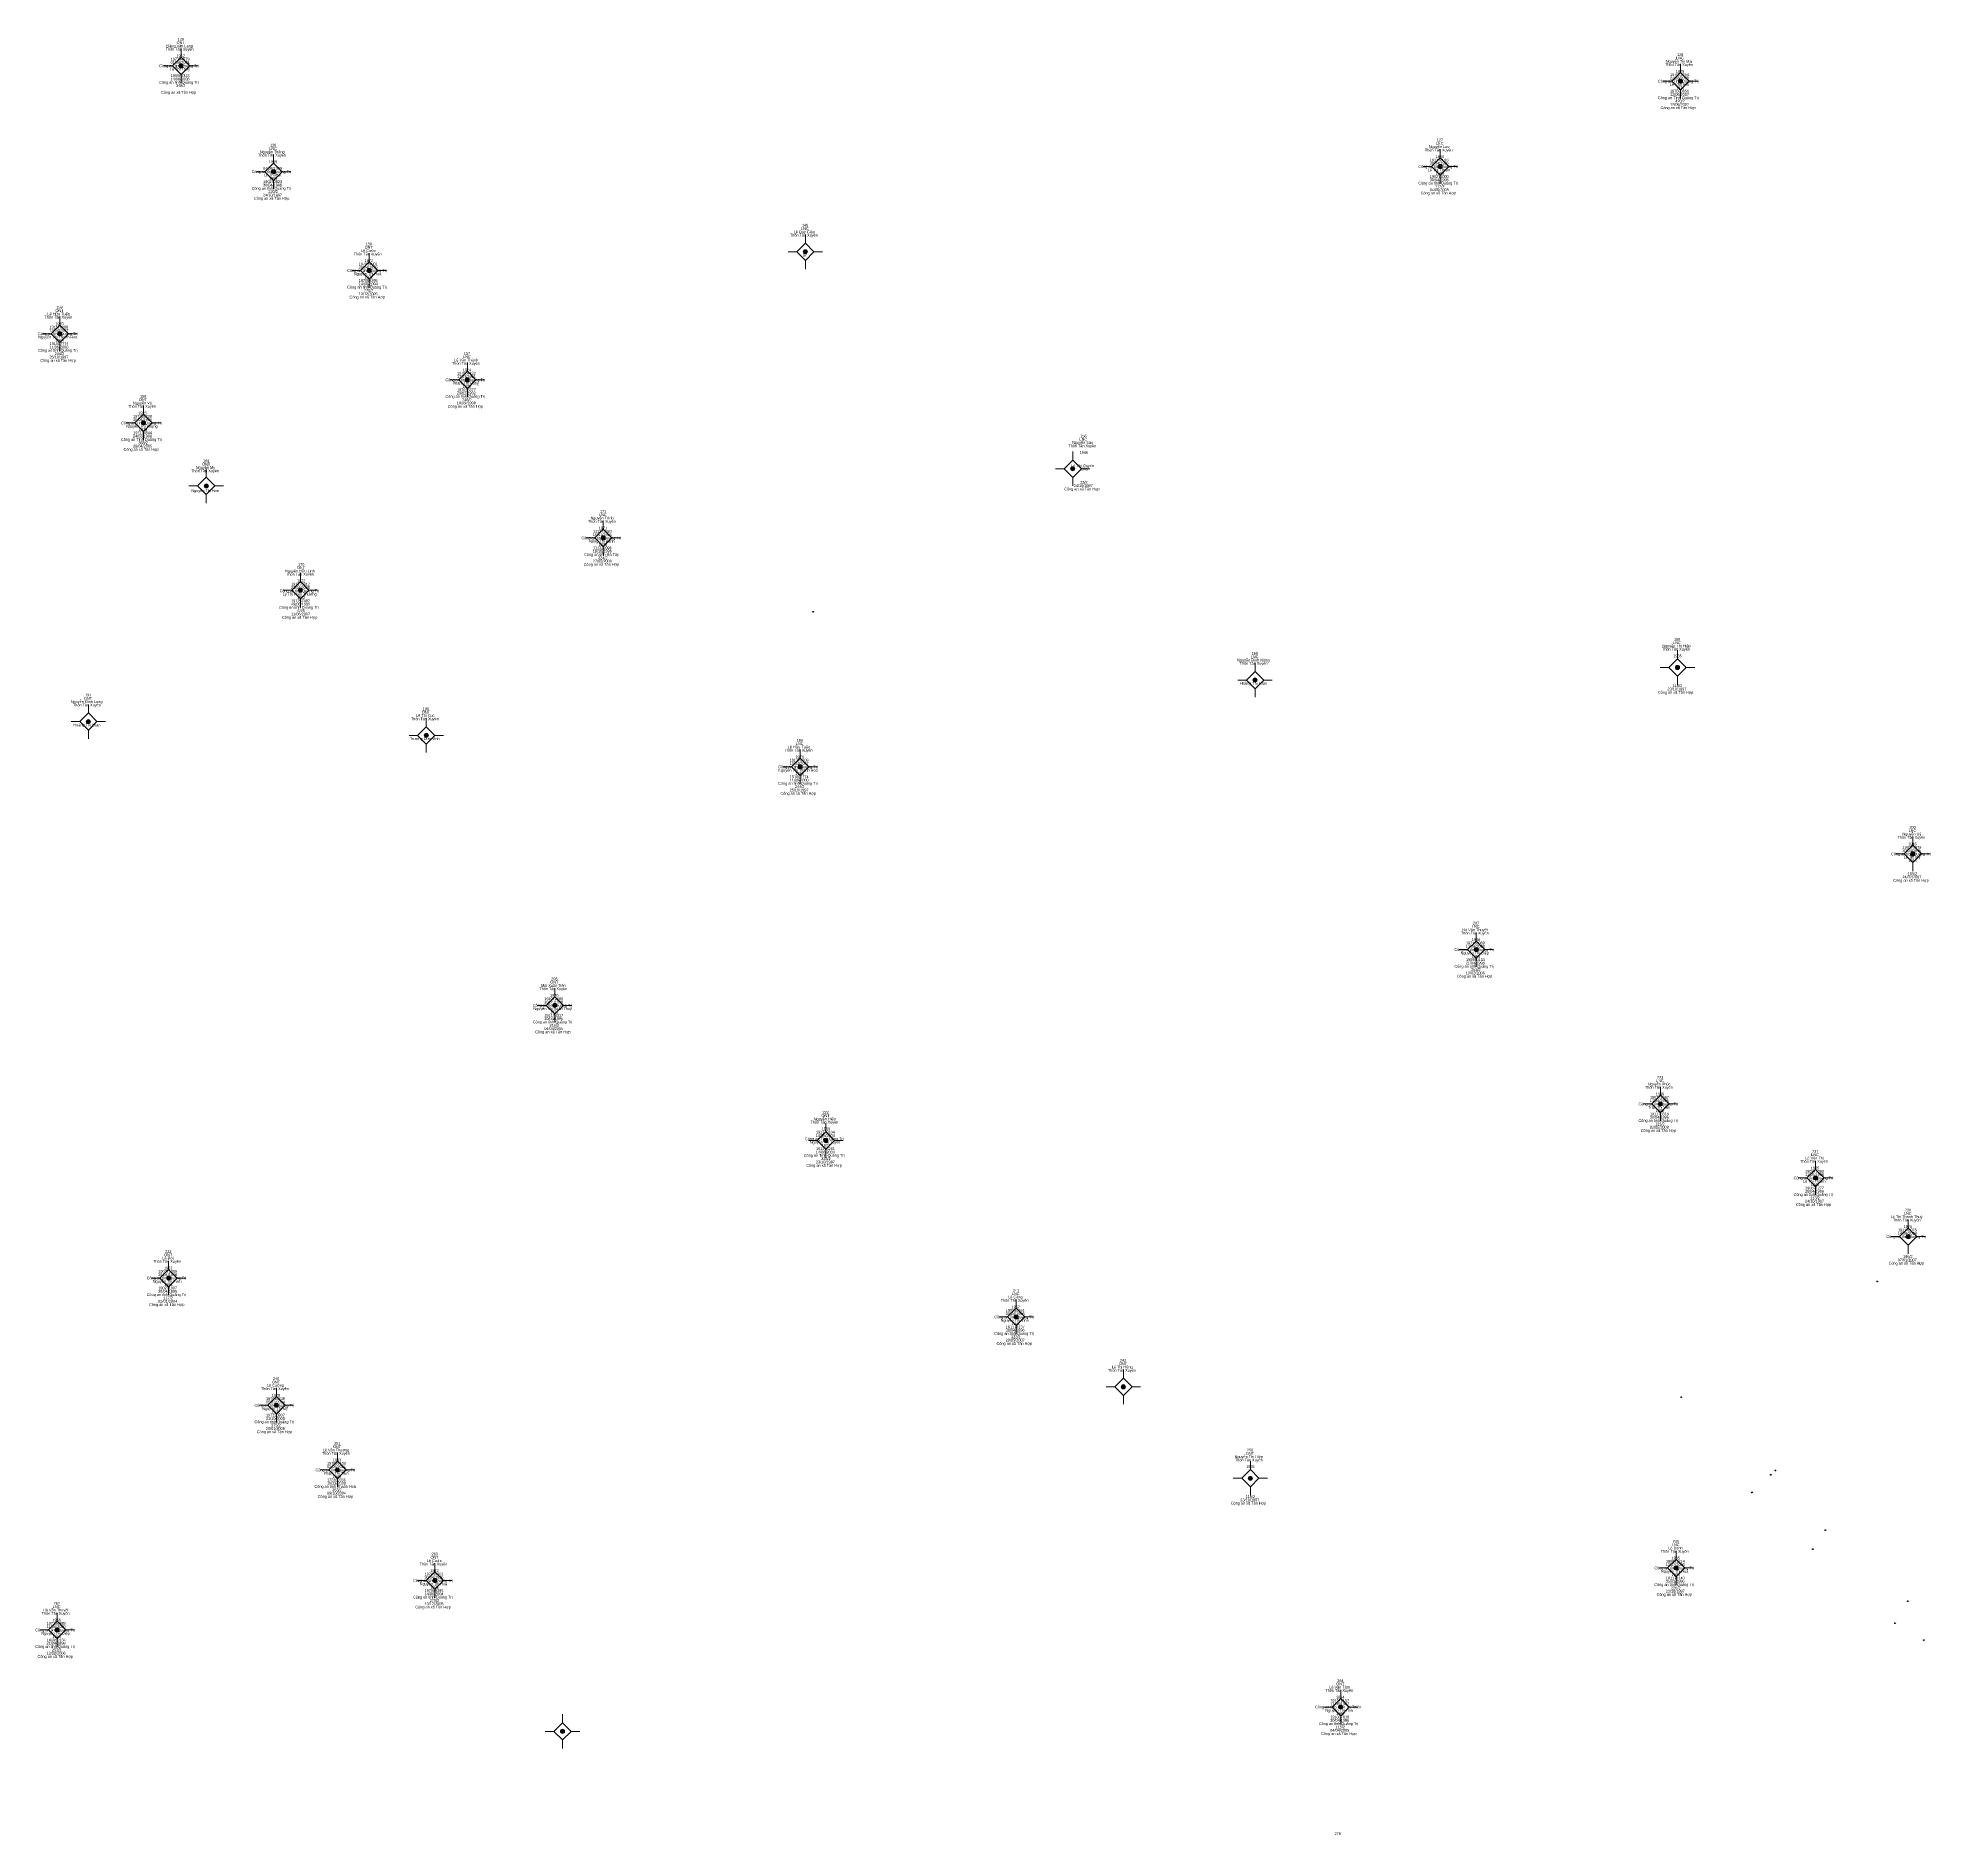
# Model space of a CAD drawing. Header units: metres. Extents: x 550999 to 552168, y 1840734 to 1841978.
# Drawn here: x 551274.2 to 551548, y 1841175.1 to 1841435.2 of the extents above; entities that cross this region are included whole.
import ezdxf
from ezdxf.enums import TextEntityAlignment as Align

# ---------------------------------------------------------------- set-up
doc = ezdxf.new("R2010")
doc.units = ezdxf.units.M
doc.header["$LTSCALE"] = 0.16
doc.header["$PDMODE"] = 32
doc.header["$PDSIZE"] = 0.08
doc.layers.add('11', color=7, linetype='Continuous', lineweight=13)
for name, color, linetype in [('12', 7, 'Continuous'), ('15', 7, 'Continuous'), ('7', 7, 'Continuous')]:
    doc.layers.add(name, color=color, linetype=linetype)

msp = doc.modelspace()

# ---------------------------------------------------------------- hatches: boundary and pattern name
at = {"layer": '11'}
for points in [[(551295.2095, 1841431.18, 1), (551294.6095, 1841431.18, 1)], [(551512.1395, 1841428.95, 1), (551511.5395, 1841428.95, 1)], [(551308.5895, 1841415.85, 1), (551307.9895, 1841415.85, 1)], [(551477.3795, 1841416.6, 1), (551476.7795, 1841416.6, 1)], [(551385.5295, 1841404.27, 1), (551384.9295, 1841404.27, 1)], [(551322.4195, 1841401.55, 1), (551321.8195, 1841401.55, 1)], [(551277.6795, 1841392.4, 1), (551277.0795, 1841392.4, 1)], [(551336.6295, 1841385.73, 1), (551336.0295, 1841385.73, 1)], [(551289.7795, 1841379.5, 1), (551289.1795, 1841379.5, 1)], [(551424.2095, 1841372.87, 1), (551423.6095, 1841372.87, 1)], [(551298.8595, 1841370.38, 1), (551298.2595, 1841370.38, 1)], [(551356.2995, 1841362.86, 1), (551355.6995, 1841362.86, 1)], [(551312.4695, 1841355.3, 1), (551311.8695, 1841355.3, 1)], [(551450.5895, 1841342.29, 1), (551449.9895, 1841342.29, 1)], [(551511.6995, 1841344.11, 1), (551511.0995, 1841344.11, 1)], [(551281.7995, 1841336.27, 1), (551281.1995, 1841336.27, 1)], [(551330.6895, 1841334.28, 1), (551330.0895, 1841334.28, 1)], [(551384.7695, 1841329.73, 1), (551384.1695, 1841329.73, 1)], [(551545.7595, 1841317.13, 1), (551545.1595, 1841317.13, 1)], [(551482.5995, 1841303.27, 1), (551481.9995, 1841303.27, 1)], [(551349.2695, 1841295.21, 1), (551348.6695, 1841295.21, 1)], [(551509.2295, 1841280.94, 1), (551508.6295, 1841280.94, 1)], [(551388.4995, 1841275.66, 1), (551387.8995, 1841275.66, 1)], [(551531.6695, 1841270.23, 1), (551531.0695, 1841270.23, 1)], [(551545.0895, 1841261.74, 1), (551544.4895, 1841261.74, 1)], [(551293.4095, 1841255.75, 1), (551292.8095, 1841255.75, 1)], [(551416.0295, 1841250.12, 1), (551415.4295, 1841250.12, 1)], [(551431.5395, 1841240, 1), (551430.9395, 1841240, 1)], [(551308.9995, 1841237.34, 1), (551308.3995, 1841237.34, 1)], [(551317.8295, 1841227.98, 1), (551317.2295, 1841227.98, 1)], [(551449.9095, 1841226.77, 1), (551449.3095, 1841226.77, 1)], [(551511.5195, 1841213.79, 1), (551510.9195, 1841213.79, 1)], [(551331.9395, 1841211.97, 1), (551331.3395, 1841211.97, 1)], [(551277.2795, 1841204.82, 1), (551276.6795, 1841204.82, 1)], [(551462.9795, 1841193.66, 1), (551462.3795, 1841193.66, 1)], [(551350.3895, 1841190.15, 1), (551349.7895, 1841190.15, 1)]]:
    msp.add_hatch(color=256, dxfattribs=at).paths.add_polyline_path(points)

# ---------------------------------------------------------------- linework, layer by layer
for p, q in [((551294.91, 1841433.68), (551294.91, 1841432.43)), ((551293.66, 1841431.18), (551292.41, 1841431.18)), ((551294.91, 1841429.93), (551294.91, 1841428.68)), ((551297.41, 1841431.18), (551296.16, 1841431.18)), ((551511.84, 1841431.45), (551511.84, 1841430.2)), ((551510.59, 1841428.95), (551509.34, 1841428.95)), ((551511.84, 1841427.7), (551511.84, 1841426.45)), ((551514.34, 1841428.95), (551513.09, 1841428.95)), ((551477.08, 1841419.1), (551477.08, 1841417.85)), ((551308.29, 1841418.35), (551308.29, 1841417.1)), ((551475.83, 1841416.6), (551474.58, 1841416.6)), ((551479.58, 1841416.6), (551478.33, 1841416.6)), ((551307.04, 1841415.85), (551305.79, 1841415.85)), ((551308.29, 1841414.6), (551308.29, 1841413.35)), ((551310.79, 1841415.85), (551309.54, 1841415.85)), ((551477.08, 1841415.35), (551477.08, 1841414.1)), ((551385.23, 1841406.77), (551385.23, 1841405.52)), ((551322.12, 1841404.05), (551322.12, 1841402.8)), ((551383.98, 1841404.27), (551382.73, 1841404.27)), ((551385.23, 1841403.02), (551385.23, 1841401.77)), ((551387.73, 1841404.27), (551386.48, 1841404.27)), ((551320.87, 1841401.55), (551319.62, 1841401.55)), ((551322.12, 1841400.3), (551322.12, 1841399.05)), ((551324.62, 1841401.55), (551323.37, 1841401.55)), ((551277.38, 1841394.9), (551277.38, 1841393.65)), ((551276.13, 1841392.4), (551274.88, 1841392.4)), ((551279.88, 1841392.4), (551278.63, 1841392.4)), ((551277.38, 1841391.15), (551277.38, 1841389.9)), ((551336.33, 1841388.23), (551336.33, 1841386.98)), ((551335.08, 1841385.73), (551333.83, 1841385.73)), ((551336.33, 1841384.48), (551336.33, 1841383.23)), ((551338.83, 1841385.73), (551337.58, 1841385.73)), ((551289.48, 1841382), (551289.48, 1841380.75)), ((551288.23, 1841379.5), (551286.98, 1841379.5)), ((551289.48, 1841378.25), (551289.48, 1841377)), ((551291.98, 1841379.5), (551290.73, 1841379.5)), ((551423.91, 1841375.37), (551423.91, 1841374.12)), ((551298.56, 1841372.88), (551298.56, 1841371.63)), ((551422.66, 1841372.87), (551421.41, 1841372.87)), ((551426.41, 1841372.87), (551425.16, 1841372.87)), ((551297.31, 1841370.38), (551296.06, 1841370.38)), ((551301.06, 1841370.38), (551299.81, 1841370.38)), ((551423.91, 1841371.62), (551423.91, 1841370.37)), ((551298.56, 1841369.13), (551298.56, 1841367.88)), ((551356, 1841365.36), (551356, 1841364.11)), ((551354.75, 1841362.86), (551353.5, 1841362.86)), ((551356, 1841361.61), (551356, 1841360.36)), ((551358.5, 1841362.86), (551357.25, 1841362.86)), ((551312.17, 1841357.8), (551312.17, 1841356.55)), ((551310.92, 1841355.3), (551309.67, 1841355.3)), ((551312.17, 1841354.05), (551312.17, 1841352.8)), ((551314.67, 1841355.3), (551313.42, 1841355.3)), ((551511.4, 1841346.61), (551511.4, 1841345.36)), ((551449.04, 1841342.29), (551447.79, 1841342.29)), ((551450.29, 1841344.79), (551450.29, 1841343.54)), ((551452.79, 1841342.29), (551451.54, 1841342.29)), ((551510.15, 1841344.11), (551508.9, 1841344.11)), ((551511.4, 1841342.86), (551511.4, 1841341.61)), ((551513.9, 1841344.11), (551512.65, 1841344.11)), ((551450.29, 1841341.04), (551450.29, 1841339.79)), ((551281.5, 1841338.77), (551281.5, 1841337.52)), ((551330.39, 1841336.78), (551330.39, 1841335.53)), ((551280.25, 1841336.27), (551279, 1841336.27)), ((551281.5, 1841335.02), (551281.5, 1841333.77)), ((551284, 1841336.27), (551282.75, 1841336.27)), ((551329.14, 1841334.28), (551327.89, 1841334.28)), ((551332.89, 1841334.28), (551331.64, 1841334.28)), ((551330.39, 1841333.03), (551330.39, 1841331.78)), ((551384.47, 1841332.23), (551384.47, 1841330.98)), ((551383.22, 1841329.73), (551381.97, 1841329.73)), ((551384.47, 1841328.48), (551384.47, 1841327.23)), ((551386.97, 1841329.73), (551385.72, 1841329.73)), ((551545.46, 1841319.63), (551545.46, 1841318.38)), ((551544.21, 1841317.13), (551542.96, 1841317.13)), ((551545.46, 1841315.88), (551545.46, 1841314.63)), ((551547.96, 1841317.13), (551546.71, 1841317.13)), ((551482.3, 1841305.77), (551482.3, 1841304.52)), ((551481.05, 1841303.27), (551479.8, 1841303.27)), ((551482.3, 1841302.02), (551482.3, 1841300.77)), ((551484.8, 1841303.27), (551483.55, 1841303.27)), ((551348.97, 1841297.71), (551348.97, 1841296.46)), ((551347.72, 1841295.21), (551346.47, 1841295.21)), ((551348.97, 1841293.96), (551348.97, 1841292.71)), ((551351.47, 1841295.21), (551350.22, 1841295.21)), ((551508.93, 1841283.44), (551508.93, 1841282.19)), ((551507.68, 1841280.94), (551506.43, 1841280.94)), ((551508.93, 1841279.69), (551508.93, 1841278.44)), ((551511.43, 1841280.94), (551510.18, 1841280.94)), ((551388.2, 1841278.16), (551388.2, 1841276.91)), ((551386.95, 1841275.66), (551385.7, 1841275.66)), ((551388.2, 1841274.41), (551388.2, 1841273.16)), ((551390.7, 1841275.66), (551389.45, 1841275.66)), ((551531.37, 1841272.73), (551531.37, 1841271.48)), ((551530.12, 1841270.23), (551528.87, 1841270.23)), ((551531.37, 1841268.98), (551531.37, 1841267.73)), ((551533.87, 1841270.23), (551532.62, 1841270.23)), ((551544.79, 1841264.24), (551544.79, 1841262.99)), ((551543.54, 1841261.74), (551542.29, 1841261.74)), ((551544.79, 1841260.49), (551544.79, 1841259.24)), ((551547.29, 1841261.74), (551546.04, 1841261.74)), ((551293.11, 1841258.25), (551293.11, 1841257)), ((551291.86, 1841255.75), (551290.61, 1841255.75)), ((551293.11, 1841254.5), (551293.11, 1841253.25)), ((551295.61, 1841255.75), (551294.36, 1841255.75)), ((551415.73, 1841252.62), (551415.73, 1841251.37)), ((551414.48, 1841250.12), (551413.23, 1841250.12)), ((551418.23, 1841250.12), (551416.98, 1841250.12)), ((551415.73, 1841248.87), (551415.73, 1841247.62)), ((551431.24, 1841242.5), (551431.24, 1841241.25)), ((551308.7, 1841239.84), (551308.7, 1841238.59)), ((551429.99, 1841240), (551428.74, 1841240)), ((551431.24, 1841238.75), (551431.24, 1841237.5)), ((551433.74, 1841240), (551432.49, 1841240)), ((551307.45, 1841237.34), (551306.2, 1841237.34)), ((551308.7, 1841236.09), (551308.7, 1841234.84)), ((551311.2, 1841237.34), (551309.95, 1841237.34)), ((551317.53, 1841230.48), (551317.53, 1841229.23)), ((551316.28, 1841227.98), (551315.03, 1841227.98)), ((551320.03, 1841227.98), (551318.78, 1841227.98)), ((551449.61, 1841229.27), (551449.61, 1841228.02)), ((551317.53, 1841226.73), (551317.53, 1841225.48)), ((551448.36, 1841226.77), (551447.11, 1841226.77)), ((551449.61, 1841225.52), (551449.61, 1841224.27)), ((551452.11, 1841226.77), (551450.86, 1841226.77)), ((551511.22, 1841216.29), (551511.22, 1841215.04)), ((551331.64, 1841214.47), (551331.64, 1841213.22)), ((551509.97, 1841213.79), (551508.72, 1841213.79)), ((551513.72, 1841213.79), (551512.47, 1841213.79)), ((551330.39, 1841211.97), (551329.14, 1841211.97)), ((551331.64, 1841210.72), (551331.64, 1841209.47)), ((551334.14, 1841211.97), (551332.89, 1841211.97)), ((551511.22, 1841212.54), (551511.22, 1841211.29)), ((551276.98, 1841207.32), (551276.98, 1841206.07)), ((551275.73, 1841204.82), (551274.48, 1841204.82)), ((551276.98, 1841203.57), (551276.98, 1841202.32)), ((551279.48, 1841204.82), (551278.23, 1841204.82)), ((551462.68, 1841196.16), (551462.68, 1841194.91)), ((551350.09, 1841192.65), (551350.09, 1841191.4)), ((551461.43, 1841193.66), (551460.18, 1841193.66)), ((551462.68, 1841192.41), (551462.68, 1841191.16)), ((551465.18, 1841193.66), (551463.93, 1841193.66)), ((551348.84, 1841190.15), (551347.59, 1841190.15)), ((551350.09, 1841188.9), (551350.09, 1841187.65)), ((551352.59, 1841190.15), (551351.34, 1841190.15))]:
    msp.add_line(p, q, dxfattribs=at)
for points in [[(551294.91, 1841432.43), (551293.66, 1841431.18), (551294.91, 1841429.93), (551296.16, 1841431.18)], [(551511.84, 1841430.2), (551510.59, 1841428.95), (551511.84, 1841427.7), (551513.09, 1841428.95)], [(551308.29, 1841417.1), (551307.04, 1841415.85), (551308.29, 1841414.6), (551309.54, 1841415.85)], [(551477.08, 1841417.85), (551475.83, 1841416.6), (551477.08, 1841415.35), (551478.33, 1841416.6)], [(551385.23, 1841405.52), (551383.98, 1841404.27), (551385.23, 1841403.02), (551386.48, 1841404.27)], [(551322.12, 1841402.8), (551320.87, 1841401.55), (551322.12, 1841400.3), (551323.37, 1841401.55)], [(551277.38, 1841393.65), (551276.13, 1841392.4), (551277.38, 1841391.15), (551278.63, 1841392.4)], [(551336.33, 1841386.98), (551335.08, 1841385.73), (551336.33, 1841384.48), (551337.58, 1841385.73)], [(551289.48, 1841380.75), (551288.23, 1841379.5), (551289.48, 1841378.25), (551290.73, 1841379.5)], [(551423.91, 1841374.12), (551422.66, 1841372.87), (551423.91, 1841371.62), (551425.16, 1841372.87)], [(551298.56, 1841371.63), (551297.31, 1841370.38), (551298.56, 1841369.13), (551299.81, 1841370.38)], [(551356, 1841364.11), (551354.75, 1841362.86), (551356, 1841361.61), (551357.25, 1841362.86)], [(551312.17, 1841356.55), (551310.92, 1841355.3), (551312.17, 1841354.05), (551313.42, 1841355.3)], [(551511.4, 1841345.36), (551510.15, 1841344.11), (551511.4, 1841342.86), (551512.65, 1841344.11)], [(551450.29, 1841343.54), (551449.04, 1841342.29), (551450.29, 1841341.04), (551451.54, 1841342.29)], [(551281.5, 1841337.52), (551280.25, 1841336.27), (551281.5, 1841335.02), (551282.75, 1841336.27)], [(551330.39, 1841335.53), (551329.14, 1841334.28), (551330.39, 1841333.03), (551331.64, 1841334.28)], [(551384.47, 1841330.98), (551383.22, 1841329.73), (551384.47, 1841328.48), (551385.72, 1841329.73)], [(551545.46, 1841318.38), (551544.21, 1841317.13), (551545.46, 1841315.88), (551546.71, 1841317.13)], [(551482.3, 1841304.52), (551481.05, 1841303.27), (551482.3, 1841302.02), (551483.55, 1841303.27)], [(551348.97, 1841296.46), (551347.72, 1841295.21), (551348.97, 1841293.96), (551350.22, 1841295.21)], [(551508.93, 1841282.19), (551507.68, 1841280.94), (551508.93, 1841279.69), (551510.18, 1841280.94)], [(551388.2, 1841276.91), (551386.95, 1841275.66), (551388.2, 1841274.41), (551389.45, 1841275.66)], [(551531.37, 1841271.48), (551530.12, 1841270.23), (551531.37, 1841268.98), (551532.62, 1841270.23)], [(551544.79, 1841262.99), (551543.54, 1841261.74), (551544.79, 1841260.49), (551546.04, 1841261.74)], [(551293.11, 1841257), (551291.86, 1841255.75), (551293.11, 1841254.5), (551294.36, 1841255.75)], [(551415.73, 1841251.37), (551414.48, 1841250.12), (551415.73, 1841248.87), (551416.98, 1841250.12)], [(551431.24, 1841241.25), (551429.99, 1841240), (551431.24, 1841238.75), (551432.49, 1841240)], [(551308.7, 1841238.59), (551307.45, 1841237.34), (551308.7, 1841236.09), (551309.95, 1841237.34)], [(551317.53, 1841229.23), (551316.28, 1841227.98), (551317.53, 1841226.73), (551318.78, 1841227.98)], [(551449.61, 1841228.02), (551448.36, 1841226.77), (551449.61, 1841225.52), (551450.86, 1841226.77)], [(551511.22, 1841215.04), (551509.97, 1841213.79), (551511.22, 1841212.54), (551512.47, 1841213.79)], [(551331.64, 1841213.22), (551330.39, 1841211.97), (551331.64, 1841210.72), (551332.89, 1841211.97)], [(551276.98, 1841206.07), (551275.73, 1841204.82), (551276.98, 1841203.57), (551278.23, 1841204.82)], [(551462.68, 1841194.91), (551461.43, 1841193.66), (551462.68, 1841192.41), (551463.93, 1841193.66)], [(551350.09, 1841191.4), (551348.84, 1841190.15), (551350.09, 1841188.9), (551351.34, 1841190.15)]]:
    msp.add_lwpolyline(points, close=True, dxfattribs=at)
for centre in [(551294.9095, 1841431.18), (551511.8395, 1841428.95), (551308.2895, 1841415.85), (551477.0795, 1841416.6), (551385.2295, 1841404.27), (551322.1195, 1841401.55), (551277.3795, 1841392.4), (551336.3295, 1841385.73), (551289.4795, 1841379.5), (551423.9095, 1841372.87), (551298.5595, 1841370.38), (551355.9995, 1841362.86), (551312.1695, 1841355.3), (551450.2895, 1841342.29), (551511.3995, 1841344.11), (551281.4995, 1841336.27), (551330.3895, 1841334.28), (551384.4695, 1841329.73), (551545.4595, 1841317.13), (551482.2995, 1841303.27), (551348.9695, 1841295.21), (551508.9295, 1841280.94), (551388.1995, 1841275.66), (551531.3695, 1841270.23), (551544.7895, 1841261.74), (551293.1095, 1841255.75), (551415.7295, 1841250.12), (551431.2395, 1841240), (551308.6995, 1841237.34), (551317.5295, 1841227.98), (551449.6095, 1841226.77), (551511.2195, 1841213.79), (551331.6395, 1841211.97), (551276.9795, 1841204.82), (551462.6795, 1841193.66), (551350.0895, 1841190.15)]:
    msp.add_circle(centre, 0.3, dxfattribs=at)
at = {"layer": '7'}
for p in [(551386.36, 1841352.17), (551540.31, 1841255.23), (551511.96, 1841238.49), (551524.9, 1841227.27), (551525.58, 1841227.89), (551522.18, 1841224.72), (551532.79, 1841219.24), (551530.98, 1841216.51), (551544.72, 1841208.98), (551542.86, 1841205.78), (551547.04, 1841203.36)]:
    msp.add_point(p, dxfattribs=at)

# ---------------------------------------------------------------- texts
at = {"layer": '12'}
for s, width, p in [('26', 1.35, (551386.36, 1841352.17)), ('45', 1.35, (551540.31, 1841255.23)), ('43', 1.35, (551511.96, 1841238.49)), ('27', 1.35, (551524.9, 1841227.27)), ('44', 1.25, (551525.58, 1841227.89)), ('30', 1.35, (551522.18, 1841224.72)), ('28', 1.35, (551532.79, 1841219.24)), ('29', 1.35, (551530.98, 1841216.51)), ('31', 1.25, (551544.72, 1841208.98)), ('32', 1.35, (551542.86, 1841205.78)), ('TR2', 1.1, (551547.04, 1841203.36))]:
    msp.add_text(s, height=0.09996, dxfattribs=dict(at, width=width)).set_placement(p)
at = {"layer": '15'}
for s, width, p in [('129', 0.85, (551294.86, 1841434.82)), ('Thôn Tân Xuyên', 0.85, (551294.695, 1841433.38)), ('Đặng Văn Lạng', 0.9, (551294.705, 1841433.86)), ('ONT', 0.95, (551294.85, 1841434.34)), ('1962', 0.85, (551294.855, 1841432.42)), ('LNC', 0.95, (551511.77, 1841432.11)), ('126', 0.85, (551511.79, 1841432.59)), ('Công an tỉnh Quảng Trị', 0.9, (551294.6, 1841430.98)), ('Lê Thị Thuỳ', 0.9, (551294.755, 1841430.5)), ('01/06/2004', 0.9, (551294.775, 1841431.46)), ('197194579', 0.85, (551294.765, 1841431.94)), ('190560323', 0.85, (551294.775, 1841429.54)), ('Thôn Tân Xuyên', 0.85, (551511.625, 1841431.15)), ('Nguyễn Thị Mai', 0.9, (551511.63, 1841431.63)), ('197046254', 0.85, (551511.71, 1841429.71)), ('1979', 0.85, (551511.77, 1841430.19)), ('Công an tỉnh Quảng Trị', 0.9, (551294.6, 1841428.58)), ('Công an xã Tân Hợp ', 0.85, (551294.64, 1841427.14)), ('14/06/2006', 0.9, (551294.76, 1841429.06)), ('348/2', 0.85, (551294.845, 1841428.1)), ('Công an Tỉnh Quảng Trị', 0.9, (551511.525, 1841428.75)), ('27/08/2008', 0.9, (551511.685, 1841429.23)), ('12/06/2007', 0.9, (551511.695, 1841426.83)), ('Lê Văn ánh', 0.85, (551511.69, 1841428.27)), ('197030656', 0.85, (551511.695, 1841427.31)), ('1976', 0.85, (551511.78, 1841427.79)), ('Công an Tỉnh Quảng Trị', 0.9, (551511.525, 1841426.35)), ('Công an xã Tân Hợp ', 0.85, (551511.57, 1841424.91)), ('12/06/2007', 0.9, (551511.695, 1841425.39)), ('420/2', 0.85, (551511.775, 1841425.87)), ('Nguyễn Thăng', 0.85, (551308.105, 1841418.53)), ('LNC', 0.95, (551308.22, 1841419.01)), ('128', 0.85, (551308.235, 1841419.49)), ('Thôn Tân Xuyên', 0.85, (551476.865, 1841418.8)), ('Nguyễn Lực', 0.9, (551476.92, 1841419.28)), ('LNC', 0.95, (551477.01, 1841419.76)), ('127', 0.9, (551477.035, 1841420.24)), ('Công an tỉnh Quảng Trị', 0.9, (551307.98, 1841415.65)), ('Thôn Tân Xuyên', 0.85, (551308.075, 1841418.05)), ('04/08/1998', 0.9, (551308.135, 1841416.13)), ('1959', 0.85, (551308.22, 1841417.09)), ('Công an tỉnh Quảng Trị', 0.9, (551476.77, 1841416.4)), ('Lê Thị Thuận', 0.9, (551476.895, 1841415.92)), ('30/04/1996', 0.9, (551476.93, 1841416.88)), ('191178016', 0.85, (551476.935, 1841417.36)), ('1950', 0.85, (551477.015, 1841417.84)), ('Công an tỉnh Quảng Trị', 0.9, (551307.98, 1841413.25)), ('30/04/1996', 0.9, (551308.14, 1841413.73)), ('190270823', 0.85, (551308.155, 1841414.21)), ('Lê Thị Hai', 0.9, (551308.15, 1841415.17)), ('1963', 0.85, (551308.23, 1841414.69)), ('Công an tỉnh Quảng Trị', 0.9, (551476.77, 1841414)), ('30/04/1996', 0.9, (551476.93, 1841414.48)), ('04/05/2005', 0.9, (551476.94, 1841413.04)), ('190271000', 0.85, (551476.94, 1841414.96)), ('112/2', 0.85, (551477.015, 1841413.52)), ('1949', 0.85, (551477.01, 1841415.44)), ('Công an xã Tân Hợp', 0.9, (551308.02, 1841411.81)), ('24/10/1997', 0.9, (551308.145, 1841412.29)), ('220/2', 0.85, (551308.225, 1841412.77)), ('Công an xã Tân Hợp', 0.9, (551476.81, 1841412.56)), ('LNC', 0.95, (551385.16, 1841407.43)), ('140', 0.85, (551385.185, 1841407.91)), ('ONT', 0.95, (551322.06, 1841404.71)), ('139', 0.85, (551322.07, 1841405.19)), ('Thôn Tân Xuyên', 0.85, (551385.015, 1841406.47)), ('Lê Quý Giáo', 0.9, (551385.065, 1841406.95)), ('Thôn Tân Xuyên', 0.85, (551321.905, 1841403.75)), ('197039001', 0.85, (551321.99, 1841402.31)), ('Lê Cước', 0.85, (551322.01, 1841404.23)), ('1972', 0.85, (551322.065, 1841402.79)), ('Bê', 0.8, (551385.19, 1841403.59)), ('Công an tỉnh Quảng Trị', 0.9, (551321.81, 1841401.35)), ('Nguyễn Thị Hoa', 0.9, (551321.905, 1841400.87)), ('30/04/1996', 0.9, (551321.97, 1841401.83)), ('14/06/2004', 0.9, (551321.985, 1841399.43)), ('197089395', 0.85, (551321.985, 1841399.91)), ('1972', 0.85, (551322.065, 1841400.39)), ('Công an tỉnh Quảng Trị', 0.9, (551321.81, 1841398.95)), ('Công an xã Tân Hợp', 0.9, (551321.85, 1841397.51)), ('13/12/2005', 0.9, (551321.98, 1841397.99)), ('270/2', 0.85, (551322.055, 1841398.47)), ('Thôn Tân Xuyên', 0.85, (551277.165, 1841394.6)), ('Lê Hữu Tuấn', 0.9, (551277.205, 1841395.08)), ('ONT', 0.95, (551277.32, 1841395.56)), ('159', 0.85, (551277.33, 1841396.04)), ('Công an tỉnh Quảng Trị', 0.9, (551277.07, 1841392.2)), ('Nguyễn Thị Thanh Hoa', 0.9, (551277.08, 1841391.72)), ('13/04/2007', 0.9, (551277.235, 1841392.68)), ('191178109', 0.85, (551277.235, 1841393.16)), ('1970', 0.85, (551277.315, 1841393.64)), ('1968', 0.85, (551277.315, 1841391.24)), ('Công an tỉnh Quảng Trị', 0.9, (551277.07, 1841389.8)), ('Công an xã Tân Hợp', 0.9, (551277.11, 1841388.36)), ('25/10/1997', 0.9, (551277.235, 1841388.84)), ('11/06/2000', 0.9, (551277.235, 1841390.28)), ('191007774', 0.85, (551277.25, 1841390.76)), ('244/2', 0.85, (551277.315, 1841389.32)), ('Lê Văn Thành', 0.85, (551336.145, 1841388.41)), ('LNC', 0.95, (551336.26, 1841388.89)), ('157', 0.9, (551336.285, 1841389.37)), ('Công an tỉnh Quảng Trị', 0.9, (551336.02, 1841385.53)), ('Thôn Tân Xuyên', 0.85, (551336.115, 1841387.93)), ('197004432', 0.85, (551336.19, 1841386.49)), ('17/03/1991', 0.85, (551336.195, 1841386.01)), ('1974', 0.85, (551336.265, 1841386.97)), ('158', 0.85, (551289.425, 1841383.14)), ('Công an tỉnh Quảng Trị', 0.9, (551336.02, 1841383.13)), ('Phạm Thị Hồng', 0.9, (551336.12, 1841385.05)), ('29/02/1992', 0.85, (551336.185, 1841383.61)), ('197025377', 0.85, (551336.19, 1841384.09)), ('1975', 0.85, (551336.26, 1841384.57)), ('Thôn Tân Xuyên', 0.85, (551289.265, 1841381.7)), ('Nguyễn Vũ', 0.9, (551289.33, 1841382.18)), ('197292238', 0.85, (551289.33, 1841380.26)), ('1975 ', 0.85, (551289.405, 1841380.74)), ('ONT', 0.95, (551289.42, 1841382.66)), ('Công an xã Tân Hợp', 0.9, (551336.06, 1841381.69)), ('18/09/1998', 0.9, (551336.175, 1841382.17)), ('248/2', 0.85, (551336.265, 1841382.65)), ('Công an Tỉnh Quảng Trị', 0.9, (551289.165, 1841379.3)), ('Nguyễn Thị Phụng', 0.9, (551289.235, 1841378.82)), ('30/04/1996', 0.9, (551289.33, 1841379.78)), ('24/03/1999', 0.9, (551289.33, 1841377.38)), ('197114544', 0.85, (551289.35, 1841377.86)), ('1979', 0.85, (551289.41, 1841378.34)), ('156', 0.85, (551425.46, 1841377.42)), ('Công an Tỉnh Quảng Trị', 0.9, (551289.165, 1841376.9)), ('Công an xã Tân Hợp ', 0.85, (551289.21, 1841375.46)), ('29/04/2005', 0.9, (551289.34, 1841375.94)), ('368/2', 0.85, (551289.415, 1841376.42)), ('Thôn Tân Xuyên', 0.85, (551425.295, 1841375.98)), ('Nguyễn Sửu', 0.85, (551425.36, 1841376.46)), ('LNC', 0.95, (551425.44, 1841376.94)), (' 1946', 0.85, (551425.435, 1841375.02)), ('Thôn Tân Xuyên', 0.85, (551298.385, 1841372.37)), ('Nguyễn Mỵ', 0.9, (551298.445, 1841372.85)), ('ONT', 0.95, (551298.54, 1841373.33)), ('169', 0.85, (551298.55, 1841373.81)), ('Lê Thị Quyên', 0.9, (551425.33, 1841373.1)), (' 1945', 0.85, (551425.445, 1841372.62)), ('Nguyễn Thị Hoa', 0.9, (551298.385, 1841369.49)), ('Công an xã Tân Hợp', 0.9, (551425.24, 1841369.74)), (' 24/10/1997', 0.9, (551425.36, 1841370.22)), (' 23/2', 0.85, (551425.45, 1841370.7)), ('171', 0.8, (551355.965, 1841366.5)), ('Thôn Tân Xuyên', 0.85, (551355.785, 1841365.06)), ('Nguyễn Trình', 0.9, (551355.82, 1841365.54)), ('111373920', 0.85, (551355.86, 1841363.62)), ('LNC', 0.95, (551355.93, 1841366.02)), ('1971', 0.8, (551355.935, 1841364.1)), ('Công an tỉnh Quảng Trị', 0.9, (551355.69, 1841362.66)), ('Nông Thị Hanh', 0.9, (551355.795, 1841362.18)), ('16/11/1995', 0.9, (551355.86, 1841363.14)), ('111322096', 0.85, (551355.855, 1841361.22)), ('1972', 0.85, (551355.945, 1841361.7)), ('ONT', 0.95, (551312.28, 1841358.36)), ('170', 0.85, (551312.295, 1841358.84)), ('Công an xã Tân Hợp', 0.9, (551355.73, 1841358.82)), ('Công an tỉnh Hà Tây', 0.9, (551355.735, 1841360.26)), ('27/05/2000', 0.9, (551355.855, 1841359.3)), ('18/10/1996', 0.9, (551355.85, 1841360.74)), ('324/2', 0.85, (551355.935, 1841359.78)), ('Nguyễn Hữu Linh', 0.9, (551312.105, 1841357.88)), ('Thôn Tân Xuyên', 0.85, (551312.125, 1841357.4)), ('23/04/2008', 0.9, (551312.185, 1841355.48)), ('191178312', 0.85, (551312.2, 1841355.96)), ('1972', 0.85, (551312.285, 1841356.44)), ('Công an tỉnh Quảng Trị ', 0.9, (551312.025, 1841352.6)), ('Công an tỉnh Quảng Trị', 0.9, (551312.03, 1841355)), ('Lý Thị Hoài Thương', 0.9, (551312.08, 1841354.52)), ('29/05/1995', 0.9, (551312.2, 1841353.08)), ('191257492', 0.85, (551312.2, 1841353.56)), ('1972', 0.85, (551312.285, 1841354.04)), ('Công an xã Tân Hợp', 0.9, (551312.07, 1841351.16)), ('11/06/2007', 0.9, (551312.195, 1841351.64)), ('64/5', 0.85, (551312.29, 1841352.12)), ('LNC', 0.95, (551511.33, 1841347.51)), ('188', 0.85, (551511.345, 1841347.99)), ('Nguyễn Đình Nông', 0.9, (551450.035, 1841344.97)), ('Thôn Tân Xuyên', 0.85, (551450.075, 1841344.49)), ('LNC', 0.95, (551450.22, 1841345.45)), ('189', 0.85, (551450.24, 1841345.93)), (' Nguyễn Thị Hiệp', 0.9, (551511.18, 1841347.03)), ('Thôn Tân Xuyên', 0.85, (551511.185, 1841346.55)), (' 1935', 0.85, (551511.335, 1841345.59)), ('Nguyễn Đình Long', 0.9, (551281.25, 1841338.95)), ('ONT', 0.95, (551281.44, 1841339.43)), ('191', 0.8, (551281.465, 1841339.91)), ('Hoàng Thị Loan', 0.9, (551450.08, 1841341.61)), ('Công an xã Tân Hợp', 0.9, (551511.13, 1841340.31)), (' 23/10/1997', 0.9, (551511.25, 1841340.79)), (' 116/2', 0.85, (551511.32, 1841341.27)), ('Thôn Tân Xuyên', 0.85, (551281.285, 1841338.47)), ('Thôn Tân Xuyên', 0.85, (551330.175, 1841336.48)), ('Lê Thị Cúc', 0.9, (551330.245, 1841336.96)), ('ONT', 0.95, (551330.33, 1841337.44)), ('190', 0.85, (551330.345, 1841337.92)), ('Hoàng Thị Loan', 0.9, (551281.29, 1841335.59)), ('Trương Đức Vinh', 0.9, (551330.165, 1841333.6)), ('Thôn Tân Xuyên', 0.85, (551384.255, 1841331.93)), ('Lê Hữu Tuấn', 0.9, (551384.295, 1841332.41)), ('LNC', 0.95, (551384.4, 1841332.89)), ('1970', 0.85, (551384.405, 1841330.97)), ('199', 0.85, (551384.42, 1841333.37)), ('Công an tỉnh Quảng Trị', 0.9, (551384.16, 1841329.53)), ('Nguyễn Thị Thanh Hoa', 0.9, (551384.17, 1841329.05)), ('13/04/2007', 0.9, (551384.325, 1841330.01)), ('191178109', 0.85, (551384.325, 1841330.49)), ('191007774', 0.85, (551384.34, 1841328.09)), ('1968', 0.85, (551384.405, 1841328.57)), ('Công an tỉnh Quảng Trị', 0.9, (551384.16, 1841327.13)), ('Công an xã Tân Hợp', 0.9, (551384.2, 1841325.69)), ('25/10/1997', 0.9, (551384.325, 1841326.17)), ('11/06/2000', 0.9, (551384.325, 1841327.61)), ('244/2', 0.85, (551384.405, 1841326.65)), ('Nguyễn Uỷ', 0.9, (551545.315, 1841319.81)), ('LNC', 0.95, (551545.39, 1841320.29)), ('200', 0.85, (551545.415, 1841320.77)), ('Thôn Tân Xuyên', 0.85, (551545.245, 1841319.33)), ('30/04/1996', 0.9, (551545.31, 1841317.41)), ('190270975', 0.85, (551545.325, 1841317.89)), ('1946', 0.85, (551545.4, 1841318.37)), ('Công an tỉnh Quảng Trị', 0.9, (551545.15, 1841316.93)), ('Lê Thị Mỹ', 0.95, (551545.33, 1841316.45)), ('1946', 0.85, (551545.4, 1841315.97)), ('Công an xã Tân Hợp', 0.9, (551545.19, 1841313.09)), ('24/02/2007', 0.9, (551545.315, 1841313.57)), ('109/2', 0.85, (551545.395, 1841314.05)), ('LNC', 0.95, (551482.23, 1841306.43)), ('207', 0.9, (551482.255, 1841306.91)), ('Thôn Tân Xuyên', 0.85, (551482.085, 1841305.47)), ('Hà Văn Thuyết', 0.9, (551482.11, 1841305.95)), ('11/06/2000', 0.9, (551482.155, 1841303.55)), ('197156989', 0.85, (551482.155, 1841304.03)), ('1966', 0.85, (551482.24, 1841304.51)), ('Công an tỉnh Quảng Trị', 0.9, (551481.99, 1841303.07)), ('Công an tỉnh Quảng Trị', 0.9, (551481.99, 1841300.67)), ('Nguyễn Thị Điệp', 0.9, (551482.075, 1841302.59)), ('21/04/1998', 0.9, (551482.145, 1841301.15)), ('190950134', 0.85, (551482.17, 1841301.63)), ('1966', 0.85, (551482.24, 1841302.11)), ('Mai Xuân Tiến', 0.9, (551348.775, 1841297.89)), ('ONT', 0.95, (551348.91, 1841298.37)), ('208', 0.85, (551348.915, 1841298.85)), ('Công an xã Tân Hợp', 0.9, (551482.03, 1841299.23)), ('13/02/2006', 0.9, (551482.15, 1841299.71)), ('253/2', 0.85, (551482.235, 1841300.19)), ('Thôn Tân Xuyên', 0.85, (551348.755, 1841297.41)), ('30/04/1998', 0.9, (551348.815, 1841295.49)), ('191072560', 0.85, (551348.83, 1841295.97)), ('1970', 0.85, (551348.905, 1841296.45)), ('Công an tỉnh Quảng Trị', 0.9, (551348.66, 1841295.01)), ('Công an tỉnh Quảng Trị', 0.9, (551348.66, 1841292.61)), ('Nguyễn Thị Xuân Thuỷ', 0.85, (551348.68, 1841294.53)), ('30/04/1996', 0.9, (551348.82, 1841293.09)), ('191178317', 0.85, (551348.83, 1841293.57)), ('1971', 0.8, (551348.905, 1841294.05)), ('Công an xã Tân Hợp', 0.9, (551348.7, 1841291.17)), ('04/04/2005', 0.9, (551348.83, 1841291.65)), ('216/2', 0.85, (551348.905, 1841292.13)), ('223', 0.85, (551508.89, 1841284.58)), ('Thôn Tân Xuyên', 0.85, (551508.715, 1841283.14)), ('Nguyễn Phúc', 0.85, (551508.755, 1841283.62)), ('190271067', 0.85, (551508.79, 1841281.7)), ('1945', 0.85, (551508.86, 1841282.18)), ('LNC', 0.95, (551508.86, 1841284.1)), ('ONT', 0.95, (551388.14, 1841279.06)), ('222', 0.85, (551388.155, 1841279.54)), ('Công an tỉnh Quảng Trị', 0.9, (551508.62, 1841280.74)), ('Trần Thị Vân', 0.9, (551508.75, 1841280.26)), ('30/04/1996', 0.9, (551508.78, 1841278.82)), ('11/05/1996', 0.9, (551508.78, 1841281.22)), ('191178318', 0.85, (551508.78, 1841279.3)), ('1952', 0.85, (551508.875, 1841279.78)), ('Thôn Tân Xuyên', 0.85, (551387.985, 1841278.1)), ('Nguyễn Hiểu', 0.9, (551388.04, 1841278.58)), (' 14/06/2004', 0.9, (551388.05, 1841276.18)), (' 191178104', 0.85, (551388.055, 1841276.66)), (' 1969', 0.85, (551388.125, 1841277.14)), ('Công an tỉnh Quảng Trị', 0.9, (551508.62, 1841278.34)), ('Công an xã Tân Hợp', 0.9, (551508.66, 1841276.9)), ('02/05/2008', 0.9, (551508.775, 1841277.38)), ('121/2', 0.85, (551508.865, 1841277.86)), (' Công an Tỉnh Quảng Trị', 0.9, (551387.87, 1841273.3)), (' Công an Tỉnh Qủng Trị', 0.9, (551387.9, 1841275.7)), (' Nguyễn Thị Tuyết', 0.9, (551387.96, 1841275.22)), (' 14/06/2004', 0.9, (551388.05, 1841273.78)), (' 191216261', 0.85, (551388.055, 1841274.26)), (' 1972', 0.85, (551388.13, 1841274.74)), ('LNC', 0.95, (551531.3, 1841273.39)), ('231', 0.8, (551531.335, 1841273.87)), ('Công an xã Tân Hợp', 0.9, (551387.93, 1841271.86)), (' 23/10/1997', 0.9, (551388.05, 1841272.34)), (' 225/2', 0.85, (551388.12, 1841272.82)), ('Thôn Tân Xuyên', 0.85, (551531.155, 1841272.43)), ('11/05/1996', 0.9, (551531.22, 1841270.51)), ('Lê Văn Thị', 0.9, (551531.23, 1841272.91)), ('190271082', 0.85, (551531.23, 1841270.99)), ('1945', 0.85, (551531.3, 1841271.47)), ('Công an tỉnh Quảng Trị', 0.9, (551531.06, 1841270.03)), ('Lê Thị Thanh', 0.9, (551531.19, 1841269.55)), ('30/04/1996', 0.9, (551531.22, 1841268.11)), ('190871277', 0.85, (551531.23, 1841268.59)), ('1945', 0.85, (551531.3, 1841269.07)), ('Công an tỉnh Quảng Trị', 0.9, (551531.06, 1841267.63)), ('Công an xã Tân Hợp', 0.9, (551531.1, 1841266.19)), ('24/10/1997', 0.9, (551531.225, 1841266.67)), ('113/2', 0.85, (551531.305, 1841267.15)), ('230', 0.85, (551544.745, 1841265.38)), ('Lê Thị Thanh Thuý', 0.9, (551544.54, 1841264.42)), ('Thôn Tân Xuyên', 0.85, (551544.575, 1841263.94)), ('191178075', 0.85, (551544.655, 1841262.5)), ('LNC', 0.95, (551544.72, 1841264.9)), ('1970', 0.85, (551544.725, 1841262.98)), ('Công an tỉnh Quảng Trị', 0.9, (551544.48, 1841261.54)), ('14/06/2004', 0.9, (551544.655, 1841262.02)), ('Thôn Tân Xuyên', 0.85, (551292.895, 1841257.95)), ('ONT', 0.95, (551293.05, 1841258.91)), ('1952', 0.85, (551293.055, 1841256.99)), ('232', 0.85, (551293.065, 1841259.39)), ('Công an xã Tân Hợp', 0.9, (551544.52, 1841257.7)), ('07/01/2007', 0.9, (551544.645, 1841258.18)), ('196/2', 0.85, (551544.725, 1841258.66)), ('Công an tỉnh Quảng Trị', 0.9, (551292.8, 1841255.55)), ('Nguyễn Thị Tươi', 0.9, (551292.9, 1841255.07)), ('30/04/1996', 0.9, (551292.96, 1841256.03)), ('190271007', 0.85, (551292.97, 1841254.11)), ('190271005', 0.85, (551292.975, 1841256.51)), ('1953', 0.85, (551293.05, 1841254.59)), ('Công an tỉnh Quảng Trị', 0.9, (551292.8, 1841253.15)), ('Công an xã Tân Hợp', 0.9, (551292.84, 1841251.71)), ('30/04/1996', 0.9, (551292.96, 1841253.63)), ('02/01/2004', 0.9, (551292.975, 1841252.19)), ('117/2', 0.85, (551293.045, 1841252.67)), ('Thôn Tân Xuyên', 0.85, (551415.515, 1841252.32)), ('Lê Công', 0.85, (551415.615, 1841252.8)), ('LNC', 0.95, (551415.66, 1841253.28)), ('1967', 0.85, (551415.665, 1841251.36)), ('241', 0.8, (551415.695, 1841253.76)), ('Công an tỉnh Quảng Trị', 0.9, (551415.42, 1841249.92)), ('Nguyễn Thị Vinh', 0.9, (551415.51, 1841249.44)), ('30/04/1996', 0.9, (551415.58, 1841250.4)), ('190950161', 0.85, (551415.6, 1841250.88)), ('1971', 0.8, (551415.665, 1841248.96)), ('Công an tỉnh Quảng Trị', 0.9, (551415.42, 1841247.52)), ('Công an xã Tân Hợp', 0.9, (551415.46, 1841246.08)), ('30/04/1996', 0.9, (551415.58, 1841248)), ('29/05/2007', 0.9, (551415.585, 1841246.56)), ('191178137', 0.85, (551415.59, 1841248.48)), ('332/2', 0.85, (551415.665, 1841247.04)), ('ONT', 0.95, (551431.18, 1841243.16)), ('242', 0.85, (551431.195, 1841243.64)), ('ONT', 0.95, (551308.64, 1841240.5)), ('240', 0.85, (551308.655, 1841240.98)), ('Thôn Tân Xuyên', 0.85, (551431.025, 1841242.2)), ('Lê Thị Hồng', 0.9, (551431.07, 1841242.68)), ('Thôn Tân Xuyên', 0.85, (551308.485, 1841239.54)), ('05/02/2004', 0.9, (551308.565, 1841237.62)), ('197046249', 0.85, (551308.555, 1841238.1)), ('Lê Cường', 0.85, (551308.575, 1841240.02)), ('1978', 0.85, (551308.635, 1841238.58)), ('Công an tỉnh Quảng Trị', 0.9, (551308.39, 1841237.14)), ('Nguyễn Thị Mỹ', 0.9, (551308.5, 1841236.66)), ('31/10/2000', 0.9, (551308.555, 1841235.22)), ('197130807', 0.85, (551308.56, 1841235.7)), ('1972', 0.85, (551308.645, 1841236.18)), ('Công an tỉnh Quảng Trị', 0.9, (551308.39, 1841234.74)), ('Công an xã Tân Hợp', 0.9, (551308.43, 1841233.3)), ('20/01/2006', 0.9, (551308.55, 1841233.78)), ('375/2', 0.85, (551308.635, 1841234.26)), ('Thôn Tân Xuyên', 0.85, (551317.315, 1841230.18)), ('Lê Văn Thương', 0.85, (551317.335, 1841230.66)), ('ONT', 0.95, (551317.47, 1841231.14)), ('251', 0.8, (551317.495, 1841231.62)), ('Nguyễn Thị Hiệp', 0.9, (551449.385, 1841229.69)), ('ONT', 0.95, (551449.55, 1841230.17)), ('250', 0.85, (551449.565, 1841230.65)), ('Công an tỉnh Quảng Trị', 0.9, (551317.22, 1841227.78)), ('Phạm Thị Tằm', 0.9, (551317.335, 1841227.3)), ('02/05/2004', 0.9, (551317.395, 1841228.26)), ('197097100', 0.85, (551317.39, 1841228.74)), ('1983', 0.85, (551317.47, 1841229.22)), ('1982', 0.85, (551317.475, 1841226.82)), ('Thôn Tân Xuyên', 0.85, (551449.395, 1841229.21)), (' 1935', 0.85, (551449.545, 1841228.25)), ('Công an tỉnh Thanh Hoá', 0.9, (551317.21, 1841225.38)), ('Công an xã Tân Hợp', 0.9, (551317.26, 1841223.94)), ('09/10/2004', 0.9, (551317.395, 1841224.42)), ('10/12/2000', 0.9, (551317.385, 1841225.86)), ('172262336', 0.85, (551317.385, 1841226.34)), ('363/2', 0.85, (551317.465, 1841224.9)), ('Công an xã Tân Hợp', 0.9, (551449.34, 1841222.97)), (' 23/10/1997', 0.9, (551449.46, 1841223.45)), (' 116/2', 0.85, (551449.53, 1841223.93)), ('Thôn Tân Xuyên', 0.85, (551511.005, 1841215.99)), ('Lê Danh', 0.9, (551511.11, 1841216.47)), ('LNC', 0.95, (551511.15, 1841216.95)), ('249', 0.85, (551511.17, 1841217.43)), ('Thôn Tân Xuyên', 0.85, (551331.425, 1841214.17)), ('Lê Cước', 0.85, (551331.53, 1841214.65)), ('ONT', 0.95, (551331.58, 1841215.13)), ('1972', 0.85, (551331.585, 1841213.21)), ('263', 0.85, (551331.6, 1841215.61)), ('Công an tỉnh Quảng Trị', 0.9, (551510.91, 1841213.59)), ('Nguyễn Thị Hoà', 0.9, (551511.005, 1841213.11)), ('12/07/2006', 0.9, (551511.07, 1841214.07)), ('190891214', 0.85, (551511.09, 1841214.55)), ('1965', 0.85, (551511.15, 1841215.03)), ('Công an tỉnh Quảng Trị', 0.9, (551331.33, 1841211.77)), ('Nguyễn Thị Hoa', 0.9, (551331.425, 1841211.29)), ('30/04/1996', 0.9, (551331.49, 1841212.25)), ('197089395', 0.85, (551331.505, 1841210.33)), ('197039001', 0.85, (551331.51, 1841212.73)), ('1972', 0.85, (551331.585, 1841210.81)), ('Công an tỉnh Quảng Trị', 0.9, (551510.91, 1841211.19)), ('05/01/1996', 0.9, (551511.07, 1841211.67)), ('191178140', 0.85, (551511.08, 1841212.15)), ('226/2', 0.85, (551511.155, 1841210.71)), ('1970', 0.85, (551511.155, 1841212.63)), ('Hà Văn Thuyết', 0.9, (551276.79, 1841207.5)), ('LNC', 0.95, (551276.91, 1841207.98)), ('262', 0.85, (551276.935, 1841208.46)), ('Công an tỉnh Quảng Trị', 0.9, (551331.33, 1841209.37)), ('Công an xã Tân Hợp', 0.9, (551331.37, 1841207.93)), ('13/12/2005', 0.9, (551331.5, 1841208.41)), ('14/06/2004', 0.9, (551331.505, 1841209.85)), ('270/2', 0.85, (551331.575, 1841208.89)), ('Công an xã Tân Hợp', 0.9, (551510.95, 1841209.75)), ('23/10/1997', 0.9, (551511.075, 1841210.23)), ('Thôn Tân Xuyên', 0.85, (551276.765, 1841207.02)), ('11/06/2000', 0.9, (551276.835, 1841205.1)), ('197156989', 0.85, (551276.835, 1841205.58)), ('1966', 0.85, (551276.92, 1841206.06)), ('Công an tỉnh Quảng Trị', 0.9, (551276.67, 1841204.62)), ('Công an tỉnh Quảng Trị', 0.9, (551276.67, 1841202.22)), ('Nguyễn Thị Điệp', 0.9, (551276.755, 1841204.14)), ('21/04/1998', 0.9, (551276.825, 1841202.7)), ('190950134', 0.85, (551276.85, 1841203.18)), ('1966', 0.85, (551276.92, 1841203.66)), ('Công an xã Tân Hợp', 0.9, (551276.71, 1841200.78)), ('13/02/2006', 0.9, (551276.83, 1841201.26)), ('253/2', 0.85, (551276.915, 1841201.74)), ('ONT', 0.95, (551462.62, 1841196.82)), ('264', 0.85, (551462.645, 1841197.3)), ('Thôn Tân Xuyên', 0.85, (551462.465, 1841195.86)), ('Lê Văn Tâm', 0.85, (551462.515, 1841196.34)), ('17/06/1987', 0.9, (551462.535, 1841193.94)), ('191178157', 0.85, (551462.54, 1841194.42)), ('1964', 0.85, (551462.615, 1841194.9)), ('Công an tỉnh Bình Trị Thiên', 0.9, (551462.315, 1841193.46)), ('Nguyễn Thị Hoà', 0.9, (551462.465, 1841192.98)), ('30/04/1996', 0.9, (551462.53, 1841191.54)), ('191007816', 0.85, (551462.535, 1841192.02)), ('1969', 0.85, (551462.61, 1841192.5)), ('Công an tỉnh Quảng Trị', 0.9, (551462.37, 1841191.06)), ('Công an xã Tân Hợp', 0.9, (551462.41, 1841189.62)), ('04/04/2005', 0.9, (551462.54, 1841190.1)), ('115/2', 0.85, (551462.615, 1841190.58)), ('278', 0.85, (551462.235, 1841175.13))]:
    msp.add_text(s, height=0.4, dxfattribs=dict(at, width=width)).set_placement(p, align=Align.CENTER)
msp.add_text('Lê Đới', height=0.4, dxfattribs=at).set_placement((551293.025, 1841258.43), align=Align.CENTER)

doc.saveas('drawing.dxf')
